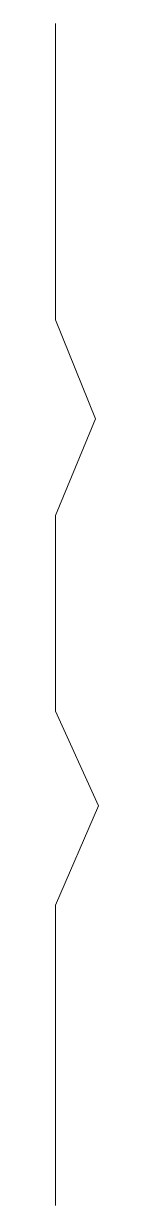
# Model space of a CAD drawing. Header units: millimetres. Extents: x -642.8 to -641.7, y -373.9 to -343.9.
import ezdxf

# ---------------------------------------------------------------- set-up
doc = ezdxf.new("R2010")
doc.units = ezdxf.units.MM
doc.header["$MEASUREMENT"] = 0
doc.layers.add('layer 1', color=7, linetype='Continuous')

msp = doc.modelspace()

# ---------------------------------------------------------------- linework, layer by layer
at = {"layer": 'layer 1', "color": 250, "lineweight": 9}
msp.add_open_spline([(-642.7512, -343.9177), (-642.7512, -346.4237), (-642.7512, -348.9297), (-642.7512, -351.4358), (-642.7512, -351.4358), (-642.7512, -351.4358), (-641.7341, -353.947), (-641.7341, -353.947), (-641.7341, -353.947), (-641.7341, -353.947), (-642.7512, -356.4009), (-642.7512, -356.4009), (-642.7512, -356.4009), (-642.7512, -356.4009), (-642.7512, -361.3681), (-642.7512, -361.3681), (-642.7512, -361.3681), (-642.7512, -361.3681), (-641.6598, -363.7749), (-641.6598, -363.7749), (-641.6598, -363.7749), (-641.6598, -363.7749), (-642.7512, -366.2993), (-642.7512, -366.2993), (-642.7512, -366.2993), (-642.7512, -366.2993), (-642.7512, -373.9177), (-642.7512, -373.9177)], degree=3, knots=[0, 0, 0, 0, 0.1428571, 0.1428571, 0.1428571, 0.1428571, 0.2857143, 0.2857143, 0.2857143, 0.2857143, 0.4285714, 0.4285714, 0.4285714, 0.4285714, 0.5714286, 0.5714286, 0.5714286, 0.5714286, 0.7142857, 0.7142857, 0.7142857, 0.7142857, 0.8571429, 0.8571429, 0.8571429, 0.8571429, 1, 1, 1, 1], dxfattribs=at)

doc.saveas('drawing.dxf')
